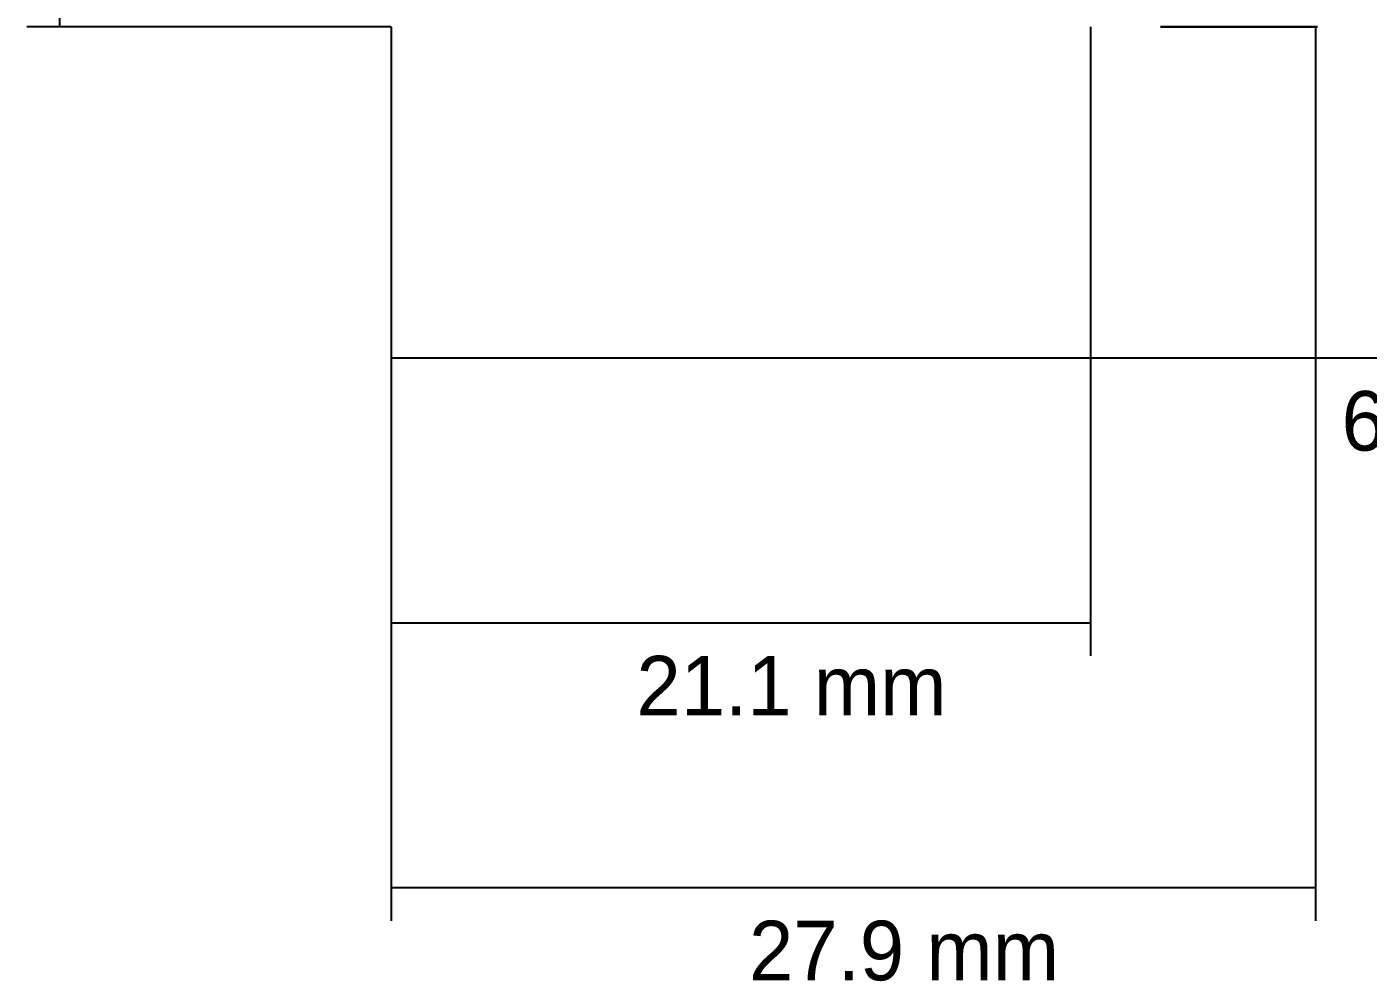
# Model space of a CAD drawing. Header units: metres. Extents: x 0 to 420, y 0 to 297.
# Drawn here: x 108.08 to 148.59, y 128.49 to 157.32 of the extents above; entities that cross this region are included whole.
import ezdxf

# ---------------------------------------------------------------- set-up
doc = ezdxf.new("R2010")
doc.units = ezdxf.units.M

msp = doc.modelspace()

# ---------------------------------------------------------------- linework, layer by layer
at = {"layer": 'DIMENSIONS', "color": 2}
for p, q in [((109.08, 157.316), (109.08, 220.816)), ((119.08, 157.316), (108.08, 157.316)), ((119.08, 157.316), (119.08, 146.316)), ((119.08, 157.316), (119.08, 138.316)), ((119.08, 157.316), (119.08, 130.316)), ((140.2, 157.316), (140.2, 138.316)), ((147, 157.316), (147, 130.316)), ((119.08, 147.316), (182.786, 147.316)), ((119.08, 139.316), (140.2, 139.316)), ((119.08, 131.316), (147, 131.316))]:
    msp.add_line(p, q, dxfattribs=at)
at = {"layer": 'GEOMETRY'}
for p, q in [((142.318, 157.316), (142.311, 157.316)), ((142.311, 157.316), (142.312, 157.316)), ((142.312, 157.316), (142.313, 157.316)), ((142.313, 157.316), (142.314, 157.316)), ((142.314, 157.316), (142.315, 157.316)), ((142.315, 157.316), (142.317, 157.316)), ((142.317, 157.316), (142.32, 157.316)), ((142.325, 157.316), (142.318, 157.316)), ((142.32, 157.316), (142.323, 157.316)), ((142.323, 157.316), (142.327, 157.316)), ((142.332, 157.316), (142.325, 157.316)), ((142.327, 157.316), (142.33, 157.316)), ((142.33, 157.316), (142.334, 157.316)), ((142.338, 157.316), (142.332, 157.316)), ((142.334, 157.316), (142.339, 157.316)), ((142.351, 157.316), (142.338, 157.316)), ((142.339, 157.316), (142.345, 157.316)), ((142.345, 157.316), (142.35, 157.316)), ((142.35, 157.316), (142.355, 157.316)), ((142.371, 157.316), (142.351, 157.316)), ((142.355, 157.316), (142.362, 157.316)), ((142.362, 157.316), (142.369, 157.316)), ((142.369, 157.316), (142.377, 157.316)), ((142.391, 157.316), (142.371, 157.316)), ((142.377, 157.316), (142.384, 157.316)), ((142.384, 157.316), (142.392, 157.316)), ((142.411, 157.316), (142.391, 157.316)), ((142.392, 157.316), (142.401, 157.316)), ((142.401, 157.316), (142.41, 157.316)), ((142.41, 157.316), (142.419, 157.316)), ((142.432, 157.316), (142.411, 157.316)), ((142.419, 157.316), (142.429, 157.316)), ((142.429, 157.316), (142.44, 157.316)), ((142.463, 157.316), (142.432, 157.316)), ((142.44, 157.316), (142.451, 157.316)), ((142.451, 157.316), (142.462, 157.316)), ((142.462, 157.316), (142.473, 157.316)), ((142.496, 157.316), (142.463, 157.316)), ((142.473, 157.316), (142.485, 157.316)), ((142.485, 157.316), (142.498, 157.316)), ((142.529, 157.316), (142.496, 157.316)), ((142.498, 157.316), (142.511, 157.316)), ((142.511, 157.316), (142.524, 157.316)), ((142.524, 157.316), (142.537, 157.316)), ((142.562, 157.316), (142.529, 157.316)), ((142.537, 157.316), (142.551, 157.316)), ((142.551, 157.316), (142.566, 157.316)), ((142.598, 157.316), (142.562, 157.316)), ((142.566, 157.316), (142.581, 157.316)), ((142.581, 157.316), (142.596, 157.316)), ((142.596, 157.316), (142.611, 157.316)), ((142.643, 157.316), (142.598, 157.316)), ((142.611, 157.316), (142.628, 157.316)), ((142.628, 157.316), (142.644, 157.316)), ((142.688, 157.316), (142.643, 157.316)), ((142.644, 157.316), (142.661, 157.316)), ((142.661, 157.316), (142.677, 157.316)), ((142.677, 157.316), (142.695, 157.316)), ((142.733, 157.316), (142.688, 157.316)), ((142.695, 157.316), (142.714, 157.316)), ((142.714, 157.316), (142.732, 157.316)), ((142.732, 157.316), (142.75, 157.316)), ((142.778, 157.316), (142.733, 157.316)), ((142.75, 157.316), (142.769, 157.316)), ((142.769, 157.316), (142.789, 157.316)), ((142.831, 157.316), (142.778, 157.316)), ((142.789, 157.316), (142.809, 157.316)), ((142.809, 157.316), (142.829, 157.316)), ((142.829, 157.316), (142.849, 157.316)), ((142.887, 157.316), (142.831, 157.316)), ((142.849, 157.316), (142.87, 157.316)), ((142.87, 157.316), (142.891, 157.316)), ((142.942, 157.316), (142.887, 157.316)), ((142.891, 157.316), (142.913, 157.316)), ((142.913, 157.316), (142.934, 157.316)), ((142.934, 157.316), (142.956, 157.316)), ((142.998, 157.316), (142.942, 157.316)), ((142.956, 157.316), (142.979, 157.316)), ((142.979, 157.316), (143.002, 157.316)), ((143.055, 157.316), (142.998, 157.316)), ((143.002, 157.316), (143.025, 157.316)), ((143.025, 157.316), (143.048, 157.316)), ((143.048, 157.316), (143.072, 157.316)), ((143.121, 157.316), (143.055, 157.316)), ((143.072, 157.316), (143.096, 157.316)), ((143.096, 157.316), (143.121, 157.316)), ((143.186, 157.316), (143.121, 157.316)), ((143.121, 157.316), (143.145, 157.316)), ((143.145, 157.316), (143.169, 157.316)), ((143.169, 157.316), (143.238, 157.316)), ((143.251, 157.316), (143.186, 157.316)), ((143.238, 157.316), (143.307, 157.316)), ((143.316, 157.316), (143.251, 157.316)), ((143.307, 157.316), (143.375, 157.316)), ((143.386, 157.316), (143.316, 157.316)), ((143.375, 157.316), (143.444, 157.316)), ((143.458, 157.316), (143.386, 157.316)), ((143.444, 157.316), (143.516, 157.316)), ((143.531, 157.316), (143.458, 157.316)), ((143.516, 157.316), (143.591, 157.316)), ((143.604, 157.316), (143.531, 157.316)), ((143.591, 157.316), (143.667, 157.316)), ((143.677, 157.316), (143.604, 157.316)), ((143.667, 157.316), (143.742, 157.316)), ((143.755, 157.316), (143.677, 157.316)), ((143.742, 157.316), (143.818, 157.316)), ((143.834, 157.316), (143.755, 157.316)), ((143.818, 157.316), (143.898, 157.316)), ((143.913, 157.316), (143.834, 157.316)), ((143.898, 157.316), (143.978, 157.316)), ((143.991, 157.316), (143.913, 157.316)), ((143.978, 157.316), (144.058, 157.316)), ((144.071, 157.316), (143.991, 157.316)), ((144.058, 157.316), (144.139, 157.316)), ((144.154, 157.316), (144.071, 157.316)), ((144.139, 157.316), (144.22, 157.316)), ((144.236, 157.316), (144.154, 157.316)), ((144.22, 157.316), (144.303, 157.316)), ((144.318, 157.316), (144.236, 157.316)), ((144.303, 157.316), (144.387, 157.316)), ((144.401, 157.316), (144.318, 157.316)), ((144.387, 157.316), (144.47, 157.316)), ((144.484, 157.316), (144.401, 157.316)), ((144.47, 157.316), (144.553, 157.316)), ((144.568, 157.316), (144.484, 157.316)), ((144.553, 157.316), (144.637, 157.316)), ((144.652, 157.316), (144.568, 157.316)), ((144.637, 157.316), (144.721, 157.316)), ((144.736, 157.316), (144.652, 157.316)), ((144.721, 157.316), (144.804, 157.316)), ((144.819, 157.316), (144.736, 157.316)), ((144.804, 157.316), (144.888, 157.316)), ((144.903, 157.316), (144.819, 157.316)), ((144.888, 157.316), (144.972, 157.316)), ((144.986, 157.316), (144.903, 157.316)), ((144.972, 157.316), (145.054, 157.316)), ((145.069, 157.316), (144.986, 157.316)), ((145.054, 157.316), (145.137, 157.316)), ((145.152, 157.316), (145.069, 157.316)), ((145.137, 157.316), (145.219, 157.316)), ((145.234, 157.316), (145.152, 157.316)), ((145.219, 157.316), (145.301, 157.316)), ((145.314, 157.316), (145.234, 157.316)), ((145.301, 157.316), (145.381, 157.316)), ((145.395, 157.316), (145.314, 157.316)), ((145.381, 157.316), (145.46, 157.316)), ((145.475, 157.316), (145.395, 157.316)), ((145.46, 157.316), (145.538, 157.316)), ((145.555, 157.316), (145.475, 157.316)), ((145.538, 157.316), (145.617, 157.316)), ((145.63, 157.316), (145.555, 157.316)), ((145.617, 157.316), (145.696, 157.316)), ((145.706, 157.316), (145.63, 157.316)), ((145.696, 157.316), (145.768, 157.316)), ((145.781, 157.316), (145.706, 157.316)), ((145.768, 157.316), (145.841, 157.316)), ((145.857, 157.316), (145.781, 157.316)), ((145.841, 157.316), (145.914, 157.316)), ((145.928, 157.316), (145.857, 157.316)), ((145.914, 157.316), (145.987, 157.316)), ((145.997, 157.316), (145.928, 157.316)), ((145.987, 157.316), (146.056, 157.316)), ((146.066, 157.316), (145.997, 157.316)), ((146.056, 157.316), (146.122, 157.316)), ((146.135, 157.316), (146.066, 157.316)), ((146.122, 157.316), (146.187, 157.316)), ((146.203, 157.316), (146.135, 157.316)), ((146.187, 157.316), (146.252, 157.316)), ((146.228, 157.316), (146.203, 157.316)), ((146.252, 157.316), (146.228, 157.316)), ((146.252, 157.316), (146.317, 157.316)), ((146.276, 157.316), (146.252, 157.316)), ((146.301, 157.316), (146.276, 157.316)), ((146.325, 157.316), (146.301, 157.316)), ((146.317, 157.316), (146.374, 157.316)), ((146.348, 157.316), (146.325, 157.316)), ((146.371, 157.316), (146.348, 157.316)), ((146.394, 157.316), (146.371, 157.316)), ((146.374, 157.316), (146.43, 157.316)), ((146.417, 157.316), (146.394, 157.316)), ((146.438, 157.316), (146.417, 157.316)), ((146.43, 157.316), (146.486, 157.316)), ((146.46, 157.316), (146.438, 157.316)), ((146.481, 157.316), (146.46, 157.316)), ((146.503, 157.316), (146.481, 157.316)), ((146.486, 157.316), (146.542, 157.316)), ((146.524, 157.316), (146.503, 157.316)), ((146.544, 157.316), (146.524, 157.316)), ((146.542, 157.316), (146.594, 157.316)), ((146.564, 157.316), (146.544, 157.316)), ((146.584, 157.316), (146.564, 157.316)), ((146.604, 157.316), (146.584, 157.316)), ((146.594, 157.316), (146.639, 157.316)), ((146.622, 157.316), (146.604, 157.316)), ((146.641, 157.316), (146.622, 157.316)), ((146.639, 157.316), (146.684, 157.316)), ((146.659, 157.316), (146.641, 157.316)), ((146.677, 157.316), (146.659, 157.316)), ((146.695, 157.316), (146.677, 157.316)), ((146.684, 157.316), (146.729, 157.316)), ((146.712, 157.316), (146.695, 157.316)), ((146.728, 157.316), (146.712, 157.316)), ((146.745, 157.316), (146.728, 157.316)), ((146.729, 157.316), (146.774, 157.316)), ((146.761, 157.316), (146.745, 157.316)), ((146.777, 157.316), (146.761, 157.316)), ((146.774, 157.316), (146.811, 157.316)), ((146.792, 157.316), (146.777, 157.316)), ((146.806, 157.316), (146.792, 157.316)), ((146.821, 157.316), (146.806, 157.316)), ((146.811, 157.316), (146.844, 157.316)), ((146.836, 157.316), (146.821, 157.316)), ((146.849, 157.316), (146.836, 157.316)), ((146.844, 157.316), (146.877, 157.316)), ((146.862, 157.316), (146.849, 157.316)), ((146.875, 157.316), (146.862, 157.316)), ((146.888, 157.316), (146.875, 157.316)), ((146.877, 157.316), (146.91, 157.316)), ((146.9, 157.316), (146.888, 157.316)), ((146.911, 157.316), (146.9, 157.316)), ((146.91, 157.316), (146.941, 157.316)), ((146.922, 157.316), (146.911, 157.316)), ((146.933, 157.316), (146.922, 157.316)), ((146.944, 157.316), (146.933, 157.316)), ((146.941, 157.316), (146.961, 157.316)), ((146.953, 157.316), (146.944, 157.316)), ((146.962, 157.316), (146.953, 157.316)), ((146.961, 157.316), (146.981, 157.316)), ((146.971, 157.316), (146.962, 157.316)), ((146.98, 157.316), (146.971, 157.316)), ((146.989, 157.316), (146.98, 157.316)), ((146.981, 157.316), (147.001, 157.316)), ((146.996, 157.316), (146.989, 157.316)), ((147.003, 157.316), (146.996, 157.316)), ((147.001, 157.316), (147.022, 157.316)), ((147.01, 157.316), (147.003, 157.316)), ((147.017, 157.316), (147.01, 157.316)), ((147.023, 157.316), (147.017, 157.316)), ((147.022, 157.316), (147.034, 157.316)), ((147.028, 157.316), (147.023, 157.316)), ((147.033, 157.316), (147.028, 157.316)), ((147.038, 157.316), (147.033, 157.316)), ((147.034, 157.316), (147.041, 157.316)), ((147.043, 157.316), (147.038, 157.316)), ((147.041, 157.316), (147.048, 157.316)), ((147.046, 157.316), (147.043, 157.316)), ((147.049, 157.316), (147.046, 157.316)), ((147.048, 157.316), (147.054, 157.316)), ((147.052, 157.316), (147.049, 157.316)), ((147.055, 157.316), (147.052, 157.316)), ((147.054, 157.316), (147.061, 157.316)), ((147.057, 157.316), (147.055, 157.316)), ((147.058, 157.316), (147.057, 157.316)), ((147.059, 157.316), (147.058, 157.316)), ((147.06, 157.316), (147.059, 157.316)), ((147.061, 157.316), (147.06, 157.316))]:
    msp.add_line(p, q, dxfattribs=at)

# ---------------------------------------------------------------- texts
at = {"layer": 'DIMENSIONS', "color": 7}
for s, p in [('63.7 mm', (147.783, 144.516)), ('21.1 mm', (126.49, 136.516)), ('27.9 mm', (129.89, 128.516))]:
    msp.add_text(s, height=1.8, dxfattribs=at).set_placement(p)

doc.saveas('drawing.dxf')
